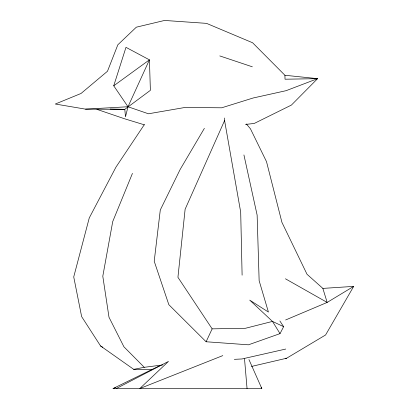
<?xml version="1.0" encoding="UTF-8"?>
<svg xmlns="http://www.w3.org/2000/svg" width="409" height="409" viewBox="0 0 409 409"><rect width="100%" height="100%" fill="white"/><g stroke="black" fill="none" stroke-linecap="round" stroke-linejoin="round"><path stroke-width="0.61" d="M113.738 85.798L149.428 59.847L127.991 106.744L125.486 116.81L124.796 109.351L150.379 90.338L149.428 59.847L125.982 47.337L113.738 85.803L127.991 106.744L148.441 113.784L184.909 107.475L221.688 107.797L253.161 97.991L286.096 90.68L317.578 78.661L284.92 75.266L252.598 42.761L206.525 23.364L164.582 20.45L136.335 27.183L117.838 44.791L107.48 71.258L81.033 93.467L55.312 104.029L85.527 109.142L124.796 109.351L110.128 108.998M132.45 173.37L112.726 221.566L102.797 276.228L108.998 317.266L123.937 346.822L144.275 367.308L162.613 364.956M224.551 118.017L224.587 120.553L185.124 209.244L177.935 277.317L212.148 328.856L245.451 328.279L272.476 321.413L283.626 326.673L280.027 333.621L248.462 344.813L206.105 341.76L168.835 304.679L154.213 261.249L160.292 209.975L180.139 169.474L204.372 128.344M206.105 341.76L212.148 328.856M246.366 123.963L250.456 128.82L266.51 161.657L281.929 222.363L307.016 274.27L322.865 288.401L353.688 286.387L325.584 334.976L286.571 358.253L251.515 366.433M144.275 124.699L115.951 167.143L89.269 217.915L73.732 276.919L81.636 316.597L100.563 345.963L133.723 369.342L152.076 369.751M353.688 286.387L327.159 302.43L285.615 319.976M116.268 388.55L168.477 361.418L139.786 388.55L222.798 355.61M248.953 359.552L261.816 388.55L113.058 388.55L159.909 365.615M113.058 388.55L115.481 387.747M285.748 349.051L241.985 358.969L234.352 359.337M133.723 369.342L144.275 367.308M245.487 124.443L254.255 123.446L291.418 105.072L317.578 78.661L285.022 79.213L284.92 75.266M85.527 109.142L127.991 106.744M285.298 358.294L286.571 358.253M144.53 124.873L124.648 118.804L96.933 109.356M219.802 55.926L252.343 66.81M285.431 278.79L327.159 302.43L322.865 288.401M100.563 345.963L102.756 347.267M279.848 320.942L283.626 326.673M280.027 333.621L272.476 321.413L249.715 300.124L268.422 312.057L259.142 280.686L257.128 215.093L243.928 154.945M261.157 387.471L261.816 388.55M224.587 120.553L240.696 212.169L242.108 275.16M244.521 358.78L247.051 388.55"/></g></svg>
